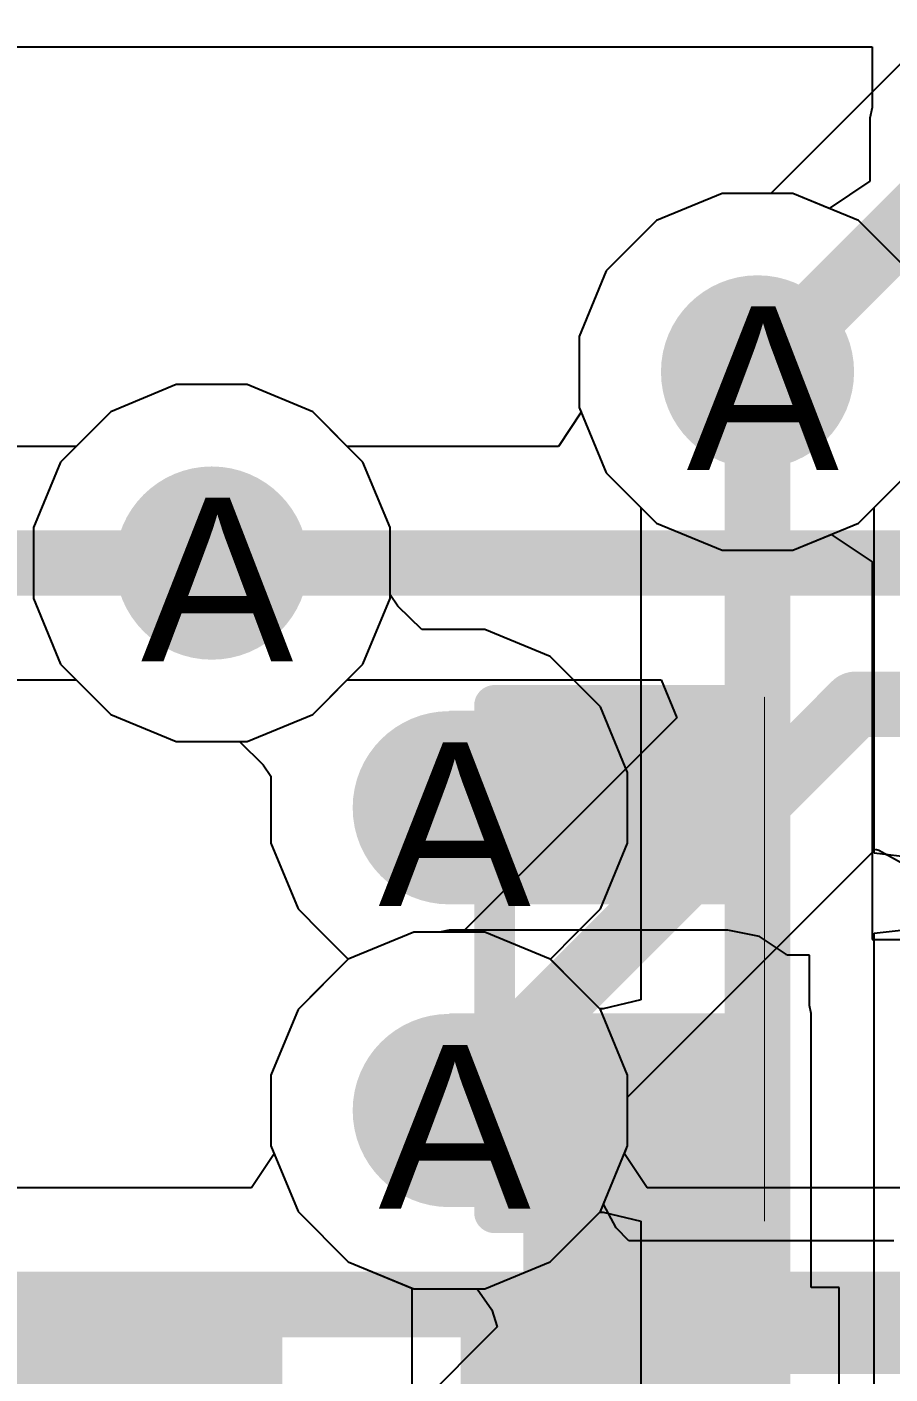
# Model space of a CAD drawing. Header units: inches. Extents: x 0 to 208, y 0 to 213.
# Drawn here: x 4.6027 to 4.7083, y 1.9925 to 2.1572 of the extents above; entities that cross this region are included whole.
import ezdxf

# ---------------------------------------------------------------- set-up
doc = ezdxf.new("R2010")
doc.units = ezdxf.units.IN
doc.header["$MEASUREMENT"] = 0
for name, color, linetype in [('Bottom Layer', 5, 'Continuous'), ('Bottom Overlay', 54, 'Continuous'), ('Bottom Paste', 16, 'Continuous'), ('Bottom Solder', 6, 'Continuous'), ('Drill Drawing', 1, 'Continuous'), ('L2_GND1', 16, 'Continuous'), ('L3_SIG1', 76, 'Continuous'), ('L4_PWR', 90, 'Continuous'), ('L5_GND2', 156, 'Continuous'), ('L6_SIG2', 130, 'Continuous'), ('L7_GND3', 216, 'Continuous'), ('Top Layer', 1, 'Continuous'), ('Via Holes', 16, 'Continuous')]:
    doc.layers.add(name, color=color, linetype=linetype)
doc.styles.add('Arial', font='', dxfattribs={"height": 0.2})
doc.styles.get('Arial').set_extended_font_data('Arial')

# ---------------------------------------------------------------- blocks, each defined once
blk = doc.blocks.new('RES_0402_B_477')
at = {"layer": 'Bottom Layer'}
for points in [[(-0.0095, 0.0125), (-0.0095, -0.0125), (-0.0275, -0.0125), (-0.0275, 0.0125)], [(0.0275, 0.0125), (0.0275, -0.0125), (0.0095, -0.0125), (0.0095, 0.0125)]]:
    blk.add_hatch(color=5, dxfattribs=at).paths.add_polyline_path(points)
at = {"layer": 'Bottom Paste'}
for points in [[(-0.0095, 0.0125), (-0.0095, -0.0125), (-0.0275, -0.0125), (-0.0275, 0.0125)], [(0.0275, 0.0125), (0.0275, -0.0125), (0.0095, -0.0125), (0.0095, 0.0125)]]:
    blk.add_hatch(color=16, dxfattribs=at).paths.add_polyline_path(points)
at = {"layer": 'Bottom Solder'}
for points in [[(-0.00734, 0.01467), (-0.00734, -0.01467), (-0.02967, -0.01467), (-0.02967, 0.01467)], [(0.02966, 0.01467), (0.02966, -0.01467), (0.00733, -0.01467), (0.00733, 0.01467)]]:
    blk.add_hatch(color=6, dxfattribs=at).paths.add_polyline_path(points)
at = {"layer": 'Bottom Overlay'}
for points in [[(-0.031, -0.016, 0.005, 0.005, 0), (-0.031, 0.016, 0.005, 0.005, 0)], [(0.031, 0.016, 0.005, 0.005, 0), (-0.031, 0.016, 0.005, 0.005, 0)], [(0.031, -0.016, 0.005, 0.005, 0), (0.031, 0.016, 0.005, 0.005, 0)], [(0.032, 0.017, 0.000127, 0.000127, 0), (-0.032, 0.017, 0.000127, 0.000127, 0)], [(0.031, -0.016, 0.005, 0.005, 0), (-0.031, -0.016, 0.005, 0.005, 0)]]:
    blk.add_lwpolyline(points, format="xyseb", dxfattribs=at)
for points in [[(-0.03225, 0.016, 0.0025, 0.0025, 1), (-0.02975, 0.016, 0.0025, 0.0025, 1)], [(-0.03225, 0.016, 0.0025, 0.0025, 1), (-0.02975, 0.016, 0.0025, 0.0025, 1)], [(0.02975, 0.016, 0.0025, 0.0025, 1), (0.03225, 0.016, 0.0025, 0.0025, 1)], [(0.02975, 0.016, 0.0025, 0.0025, 1), (0.03225, 0.016, 0.0025, 0.0025, 1)], [(-0.03203, 0.017, 0.0000635, 0.0000635, 1), (-0.03197, 0.017, 0.0000635, 0.0000635, 1)], [(0.03197, 0.017, 0.0000635, 0.0000635, 1), (0.03203, 0.017, 0.0000635, 0.0000635, 1)], [(-0.03225, -0.016, 0.0025, 0.0025, 1), (-0.02975, -0.016, 0.0025, 0.0025, 1)], [(-0.03225, -0.016, 0.0025, 0.0025, 1), (-0.02975, -0.016, 0.0025, 0.0025, 1)], [(0.02975, -0.016, 0.0025, 0.0025, 1), (0.03225, -0.016, 0.0025, 0.0025, 1)], [(0.02975, -0.016, 0.0025, 0.0025, 1), (0.03225, -0.016, 0.0025, 0.0025, 1)]]:
    blk.add_lwpolyline(points, format="xyseb", close=True, dxfattribs=at)
blk = doc.blocks.new('SOT_23_B_505')
at = {"layer": 'Bottom Layer'}
for points in [[(-0.05354, 0.05748), (-0.02126, 0.05748), (-0.02126, 0.02126), (-0.05354, 0.02126)], [(0.02126, 0.05748), (0.05354, 0.05748), (0.05354, 0.02126), (0.02126, 0.02126)], [(-0.01614, -0.02126), (0.01614, -0.02126), (0.01614, -0.05748), (-0.01614, -0.05748)]]:
    blk.add_hatch(color=5, dxfattribs=at).paths.add_polyline_path(points)
at = {"layer": 'Bottom Paste'}
for points in [[(-0.05354, 0.05748), (-0.02126, 0.05748), (-0.02126, 0.02126), (-0.05354, 0.02126)], [(0.02126, 0.05748), (0.05354, 0.05748), (0.05354, 0.02126), (0.02126, 0.02126)], [(-0.01614, -0.02126), (0.01614, -0.02126), (0.01614, -0.05748), (-0.01614, -0.05748)]]:
    blk.add_hatch(color=16, dxfattribs=at).paths.add_polyline_path(points)
at = {"layer": 'Bottom Solder'}
for points in [[(-0.05754, 0.06148), (-0.01726, 0.06148), (-0.01726, 0.01726), (-0.05754, 0.01726)], [(0.01726, 0.06148), (0.05754, 0.06148), (0.05754, 0.01726), (0.01726, 0.01726)], [(-0.02014, -0.01726), (0.02014, -0.01726), (0.02014, -0.06148), (-0.02014, -0.06148)]]:
    blk.add_hatch(color=6, dxfattribs=at).paths.add_polyline_path(points)
at = {"layer": 'Bottom Overlay'}
for points in [[(-0.066, 0.051, 0.005, 0.005, 0), (-0.061, 0.046, 0.005, 0.005, 0)], [(-0.066, 0.041, 0.005, 0.005, 0), (-0.066, 0.051, 0.005, 0.005, 0)], [(-0.066, 0.041, 0.005, 0.005, 0), (-0.061, 0.046, 0.005, 0.005, 0)], [(-0.013, 0.031, 0.005, 0.005, 0), (0.013, 0.031, 0.005, 0.005, 0)], [(-0.061, -0.032, 0.005, 0.005, 0), (-0.061, 0.023, 0.005, 0.005, 0)], [(0.061, -0.032, 0.005, 0.005, 0), (0.061, 0.023, 0.005, 0.005, 0)], [(-0.061, -0.032, 0.005, 0.005, 0), (-0.022, -0.032, 0.005, 0.005, 0)], [(0.022, -0.032, 0.005, 0.005, 0), (0.061, -0.032, 0.005, 0.005, 0)]]:
    blk.add_lwpolyline(points, format="xyseb", dxfattribs=at)
for points in [[(-0.06725, 0.051, 0.0025, 0.0025, 1), (-0.06475, 0.051, 0.0025, 0.0025, 1)], [(-0.06725, 0.051, 0.0025, 0.0025, 1), (-0.06475, 0.051, 0.0025, 0.0025, 1)], [(-0.06225, 0.046, 0.0025, 0.0025, 1), (-0.05975, 0.046, 0.0025, 0.0025, 1)], [(-0.06225, 0.046, 0.0025, 0.0025, 1), (-0.05975, 0.046, 0.0025, 0.0025, 1)], [(-0.06725, 0.041, 0.0025, 0.0025, 1), (-0.06475, 0.041, 0.0025, 0.0025, 1)], [(-0.06725, 0.041, 0.0025, 0.0025, 1), (-0.06475, 0.041, 0.0025, 0.0025, 1)], [(-0.01425, 0.031, 0.0025, 0.0025, 1), (-0.01175, 0.031, 0.0025, 0.0025, 1)], [(0.01175, 0.031, 0.0025, 0.0025, 1), (0.01425, 0.031, 0.0025, 0.0025, 1)], [(-0.06225, 0.023, 0.0025, 0.0025, 1), (-0.05975, 0.023, 0.0025, 0.0025, 1)], [(0.05975, 0.023, 0.0025, 0.0025, 1), (0.06225, 0.023, 0.0025, 0.0025, 1)], [(-0.06225, -0.032, 0.0025, 0.0025, 1), (-0.05975, -0.032, 0.0025, 0.0025, 1)], [(-0.06225, -0.032, 0.0025, 0.0025, 1), (-0.05975, -0.032, 0.0025, 0.0025, 1)], [(-0.02325, -0.032, 0.0025, 0.0025, 1), (-0.02075, -0.032, 0.0025, 0.0025, 1)], [(0.02075, -0.032, 0.0025, 0.0025, 1), (0.02325, -0.032, 0.0025, 0.0025, 1)], [(0.05975, -0.032, 0.0025, 0.0025, 1), (0.06225, -0.032, 0.0025, 0.0025, 1)], [(0.05975, -0.032, 0.0025, 0.0025, 1), (0.06225, -0.032, 0.0025, 0.0025, 1)]]:
    blk.add_lwpolyline(points, format="xyseb", close=True, dxfattribs=at)
blk = doc.blocks.new('SOT_23_B_506')
at = {"layer": 'Bottom Layer'}
for points in [[(-0.05354, 0.05748), (-0.02126, 0.05748), (-0.02126, 0.02126), (-0.05354, 0.02126)], [(0.02126, 0.05748), (0.05354, 0.05748), (0.05354, 0.02126), (0.02126, 0.02126)], [(-0.01614, -0.02126), (0.01614, -0.02126), (0.01614, -0.05748), (-0.01614, -0.05748)]]:
    blk.add_hatch(color=5, dxfattribs=at).paths.add_polyline_path(points)
at = {"layer": 'Bottom Paste'}
for points in [[(-0.05354, 0.05748), (-0.02126, 0.05748), (-0.02126, 0.02126), (-0.05354, 0.02126)], [(0.02126, 0.05748), (0.05354, 0.05748), (0.05354, 0.02126), (0.02126, 0.02126)], [(-0.01614, -0.02126), (0.01614, -0.02126), (0.01614, -0.05748), (-0.01614, -0.05748)]]:
    blk.add_hatch(color=16, dxfattribs=at).paths.add_polyline_path(points)
at = {"layer": 'Bottom Solder'}
for points in [[(-0.05754, 0.06148), (-0.01726, 0.06148), (-0.01726, 0.01726), (-0.05754, 0.01726)], [(0.01726, 0.06148), (0.05754, 0.06148), (0.05754, 0.01726), (0.01726, 0.01726)], [(-0.02014, -0.01726), (0.02014, -0.01726), (0.02014, -0.06148), (-0.02014, -0.06148)]]:
    blk.add_hatch(color=6, dxfattribs=at).paths.add_polyline_path(points)
at = {"layer": 'Bottom Overlay'}
for points in [[(-0.066, 0.051, 0.005, 0.005, 0), (-0.061, 0.046, 0.005, 0.005, 0)], [(-0.066, 0.041, 0.005, 0.005, 0), (-0.066, 0.051, 0.005, 0.005, 0)], [(-0.066, 0.041, 0.005, 0.005, 0), (-0.061, 0.046, 0.005, 0.005, 0)], [(-0.013, 0.031, 0.005, 0.005, 0), (0.013, 0.031, 0.005, 0.005, 0)], [(-0.061, -0.032, 0.005, 0.005, 0), (-0.061, 0.023, 0.005, 0.005, 0)], [(0.061, -0.032, 0.005, 0.005, 0), (0.061, 0.023, 0.005, 0.005, 0)], [(-0.061, -0.032, 0.005, 0.005, 0), (-0.022, -0.032, 0.005, 0.005, 0)], [(0.022, -0.032, 0.005, 0.005, 0), (0.061, -0.032, 0.005, 0.005, 0)]]:
    blk.add_lwpolyline(points, format="xyseb", dxfattribs=at)
for points in [[(-0.06725, 0.051, 0.0025, 0.0025, 1), (-0.06475, 0.051, 0.0025, 0.0025, 1)], [(-0.06725, 0.051, 0.0025, 0.0025, 1), (-0.06475, 0.051, 0.0025, 0.0025, 1)], [(-0.06225, 0.046, 0.0025, 0.0025, 1), (-0.05975, 0.046, 0.0025, 0.0025, 1)], [(-0.06225, 0.046, 0.0025, 0.0025, 1), (-0.05975, 0.046, 0.0025, 0.0025, 1)], [(-0.06725, 0.041, 0.0025, 0.0025, 1), (-0.06475, 0.041, 0.0025, 0.0025, 1)], [(-0.06725, 0.041, 0.0025, 0.0025, 1), (-0.06475, 0.041, 0.0025, 0.0025, 1)], [(-0.01425, 0.031, 0.0025, 0.0025, 1), (-0.01175, 0.031, 0.0025, 0.0025, 1)], [(0.01175, 0.031, 0.0025, 0.0025, 1), (0.01425, 0.031, 0.0025, 0.0025, 1)], [(-0.06225, 0.023, 0.0025, 0.0025, 1), (-0.05975, 0.023, 0.0025, 0.0025, 1)], [(0.05975, 0.023, 0.0025, 0.0025, 1), (0.06225, 0.023, 0.0025, 0.0025, 1)], [(-0.06225, -0.032, 0.0025, 0.0025, 1), (-0.05975, -0.032, 0.0025, 0.0025, 1)], [(-0.06225, -0.032, 0.0025, 0.0025, 1), (-0.05975, -0.032, 0.0025, 0.0025, 1)], [(-0.02325, -0.032, 0.0025, 0.0025, 1), (-0.02075, -0.032, 0.0025, 0.0025, 1)], [(0.02075, -0.032, 0.0025, 0.0025, 1), (0.02325, -0.032, 0.0025, 0.0025, 1)], [(0.05975, -0.032, 0.0025, 0.0025, 1), (0.06225, -0.032, 0.0025, 0.0025, 1)], [(0.05975, -0.032, 0.0025, 0.0025, 1), (0.06225, -0.032, 0.0025, 0.0025, 1)]]:
    blk.add_lwpolyline(points, format="xyseb", close=True, dxfattribs=at)

msp = doc.modelspace()

# ---------------------------------------------------------------- hatches: boundary and pattern name
at = {"layer": 'Bottom Layer'}
h = msp.add_hatch(color=5, dxfattribs=at)
edge = h.paths.add_edge_path()
edge.add_arc((4.69205, 2.115), 0.01181, 0, 360)
h = msp.add_hatch(color=5, dxfattribs=at)
edge = h.paths.add_edge_path()
edge.add_arc((4.62531, 2.09163), 0.01181, 0, 360)
h = msp.add_hatch(color=5, dxfattribs=at)
edge = h.paths.add_edge_path()
edge.add_arc((4.65435, 2.06172), 0.01181, 0, 360)
for points in [[(4.6884, 2.04991), (4.6884, 2.07357), (4.65435, 2.07357), (4.65435, 2.04991)], [(4.6884, 2.0129), (4.6884, 2.03657), (4.65435, 2.03657), (4.65435, 2.0129)], [(4.6634, 1.97497), (4.6884, 1.97497), (4.6884, 2.03372), (4.6634, 2.03372)]]:
    msp.add_hatch(color=5, dxfattribs=at).paths.add_polyline_path(points)
h = msp.add_hatch(color=5, dxfattribs=at)
edge = h.paths.add_edge_path()
edge.add_arc((4.65435, 2.02471), 0.01181, 0, 360)
at = {"layer": 'L2_GND1'}
h = msp.add_hatch(color=16, dxfattribs=at)
edge = h.paths.add_edge_path()
edge.add_arc((4.69205, 2.115), 0.01181, 0, 360)
h = msp.add_hatch(color=16, dxfattribs=at)
edge = h.paths.add_edge_path()
edge.add_arc((4.62531, 2.09163), 0.01181, 0, 360)
h = msp.add_hatch(color=16, dxfattribs=at)
edge = h.paths.add_edge_path()
edge.add_arc((4.65435, 2.06172), 0.01181, 0, 360)
h = msp.add_hatch(color=16, dxfattribs=at)
edge = h.paths.add_edge_path()
edge.add_arc((4.65435, 2.02471), 0.01181, 0, 360)
at = {"layer": 'L3_SIG1'}
h = msp.add_hatch(color=76, dxfattribs=at)
edge = h.paths.add_edge_path()
edge.add_arc((4.69205, 2.115), 0.01181, 0, 360)
h = msp.add_hatch(color=76, dxfattribs=at)
edge = h.paths.add_edge_path()
edge.add_arc((4.62531, 2.09163), 0.01181, 0, 360)
h = msp.add_hatch(color=76, dxfattribs=at)
edge = h.paths.add_edge_path()
edge.add_arc((4.65435, 2.06172), 0.01181, 0, 360)
h = msp.add_hatch(color=76, dxfattribs=at)
edge = h.paths.add_edge_path()
edge.add_arc((4.65435, 2.02471), 0.01181, 0, 360)
at = {"layer": 'L4_PWR'}
h = msp.add_hatch(color=90, dxfattribs=at)
edge = h.paths.add_edge_path()
edge.add_arc((4.69205, 2.115), 0.01181, 0, 360)
h = msp.add_hatch(color=90, dxfattribs=at)
edge = h.paths.add_edge_path()
edge.add_arc((4.62531, 2.09163), 0.01181, 0, 360)
h = msp.add_hatch(color=90, dxfattribs=at)
edge = h.paths.add_edge_path()
edge.add_arc((4.65435, 2.06172), 0.01181, 0, 360)
h = msp.add_hatch(color=90, dxfattribs=at)
edge = h.paths.add_edge_path()
edge.add_arc((4.65435, 2.02471), 0.01181, 0, 360)
at = {"layer": 'L5_GND2'}
h = msp.add_hatch(color=156, dxfattribs=at)
edge = h.paths.add_edge_path()
edge.add_arc((4.69205, 2.115), 0.01181, 0, 360)
h = msp.add_hatch(color=156, dxfattribs=at)
edge = h.paths.add_edge_path()
edge.add_arc((4.62531, 2.09163), 0.01181, 0, 360)
h = msp.add_hatch(color=156, dxfattribs=at)
edge = h.paths.add_edge_path()
edge.add_arc((4.65435, 2.06172), 0.01181, 0, 360)
h = msp.add_hatch(color=156, dxfattribs=at)
edge = h.paths.add_edge_path()
edge.add_arc((4.65435, 2.02471), 0.01181, 0, 360)
at = {"layer": 'L6_SIG2'}
h = msp.add_hatch(color=130, dxfattribs=at)
edge = h.paths.add_edge_path()
edge.add_arc((4.69205, 2.115), 0.01181, 0, 360)
h = msp.add_hatch(color=130, dxfattribs=at)
edge = h.paths.add_edge_path()
edge.add_arc((4.62531, 2.09163), 0.01181, 0, 360)
h = msp.add_hatch(color=130, dxfattribs=at)
edge = h.paths.add_edge_path()
edge.add_arc((4.65435, 2.06172), 0.01181, 0, 360)
h = msp.add_hatch(color=130, dxfattribs=at)
edge = h.paths.add_edge_path()
edge.add_arc((4.65435, 2.02471), 0.01181, 0, 360)
at = {"layer": 'L7_GND3'}
h = msp.add_hatch(color=216, dxfattribs=at)
edge = h.paths.add_edge_path()
edge.add_arc((4.69205, 2.115), 0.01181, 0, 360)
h = msp.add_hatch(color=216, dxfattribs=at)
edge = h.paths.add_edge_path()
edge.add_arc((4.62531, 2.09163), 0.01181, 0, 360)
h = msp.add_hatch(color=216, dxfattribs=at)
edge = h.paths.add_edge_path()
edge.add_arc((4.65435, 2.06172), 0.01181, 0, 360)
h = msp.add_hatch(color=216, dxfattribs=at)
edge = h.paths.add_edge_path()
edge.add_arc((4.65435, 2.02471), 0.01181, 0, 360)
at = {"layer": 'Top Layer'}
h = msp.add_hatch(color=1, dxfattribs=at)
edge = h.paths.add_edge_path()
edge.add_arc((4.69205, 2.115), 0.01181, 0, 360)
h = msp.add_hatch(color=1, dxfattribs=at)
edge = h.paths.add_edge_path()
edge.add_arc((4.62531, 2.09163), 0.01181, 0, 360)
h = msp.add_hatch(color=1, dxfattribs=at)
edge = h.paths.add_edge_path()
edge.add_arc((4.65435, 2.06172), 0.01181, 0, 360)
h = msp.add_hatch(color=1, dxfattribs=at)
edge = h.paths.add_edge_path()
edge.add_arc((4.65435, 2.02471), 0.01181, 0, 360)
at = {"layer": 'Via Holes'}
h = msp.add_hatch(color=7, dxfattribs=at)
edge = h.paths.add_edge_path()
edge.add_arc((4.69205, 2.115), 0.00591, 0, 360)
h = msp.add_hatch(color=7, dxfattribs=at)
edge = h.paths.add_edge_path()
edge.add_arc((4.62531, 2.09163), 0.00591, 0, 360)
h = msp.add_hatch(color=7, dxfattribs=at)
edge = h.paths.add_edge_path()
edge.add_arc((4.65435, 2.06172), 0.00591, 0, 360)
h = msp.add_hatch(color=7, dxfattribs=at)
edge = h.paths.add_edge_path()
edge.add_arc((4.65435, 2.02471), 0.00591, 0, 360)

# ---------------------------------------------------------------- linework, layer by layer
at = {"layer": 'Bottom Layer'}
for p, q in [((3.96657, 2.15473), (4.70606, 2.15473)), ((4.70606, 2.15473), (4.70606, 2.14731)), ((4.70606, 2.14731), (4.7058, 2.146)), ((4.7058, 2.146), (4.7058, 2.13832)), ((4.7058, 2.13832), (4.7008, 2.13498)), ((4.68771, 2.13681), (4.67969, 2.13349)), ((4.69638, 2.13681), (4.68771, 2.13681)), ((4.7008, 2.13498), (4.69638, 2.13681)), ((4.67969, 2.13349), (4.67356, 2.12736)), ((4.67356, 2.12736), (4.67023, 2.11934)), ((4.67023, 2.11934), (4.67023, 2.11066)), ((4.62097, 2.11344), (4.61296, 2.11012)), ((4.62965, 2.11344), (4.62097, 2.11344)), ((4.63767, 2.11012), (4.62965, 2.11344)), ((4.61296, 2.11012), (4.60874, 2.1059)), ((4.6438, 2.10398), (4.63767, 2.11012)), ((4.67023, 2.11066), (4.67356, 2.10265)), ((4.60874, 2.1059), (3.91157, 2.1059)), ((4.64712, 2.09597), (4.6438, 2.10398)), ((4.67356, 2.10265), (4.67969, 2.09651)), ((4.67969, 2.09651), (4.68771, 2.09319)), ((4.64712, 2.08729), (4.64712, 2.09597)), ((4.69638, 2.09319), (4.70106, 2.09513)), ((4.70106, 2.09513), (4.70606, 2.09179)), ((4.68771, 2.09319), (4.69638, 2.09319)), ((4.70606, 2.09179), (4.70606, 2.04563)), ((4.6438, 2.07927), (4.64712, 2.08729)), ((4.63767, 2.07314), (4.6438, 2.07927)), ((3.91157, 2.07735), (4.60874, 2.07735)), ((4.60874, 2.07735), (4.61296, 2.07314)), ((4.61296, 2.07314), (4.62097, 2.06982)), ((4.62965, 2.06982), (4.63767, 2.07314)), ((4.62097, 2.06982), (4.62965, 2.06982)), ((4.65002, 2.04653), (4.642, 2.0432)), ((4.65315, 2.04653), (4.65002, 2.04653)), ((4.65435, 2.04676), (4.65315, 2.04653)), ((4.6884, 2.04676), (4.65435, 2.04676)), ((4.69231, 2.04599), (4.6884, 2.04676)), ((4.69561, 2.04378), (4.69231, 2.04599)), ((4.70606, 2.04563), (4.71163, 2.04563)), ((4.69565, 2.04372), (4.69561, 2.04378)), ((4.6984, 2.04372), (4.69565, 2.04372)), ((4.6984, 2.03755), (4.6984, 2.04372)), ((4.642, 2.0432), (4.63586, 2.03707)), ((4.63586, 2.03707), (4.63254, 2.02905)), ((4.6986, 2.03657), (4.6984, 2.03755)), ((4.6986, 2.00308), (4.6986, 2.03657)), ((4.63254, 2.02905), (4.63254, 2.02038)), ((4.63254, 2.02038), (4.63586, 2.01236)), ((4.63586, 2.01236), (4.642, 2.00622)), ((4.642, 2.00622), (4.64976, 2.00301)), ((4.64976, 2.00301), (4.64976, 1.94686)), ((4.70205, 2.00308), (4.6986, 2.00308)), ((4.70205, 1.94686), (4.70205, 2.00308))]:
    msp.add_line(p, q, dxfattribs=at)
msp.add_lwpolyline([(3.895, 2.09163, 0.008, 0.008, 0), (4.62531, 2.09163, 0.008, 0.008, 0)], format="xyseb", dxfattribs=at)
msp.add_lwpolyline([(4.62331, 2.09163, 0.004, 0.004, 1), (4.62731, 2.09163, 0.004, 0.004, 1)], format="xyseb", close=True, dxfattribs=at)
at = {"layer": 'L2_GND1'}
for p, q in [((4.68771, 2.13681), (4.67969, 2.13349)), ((4.69638, 2.13681), (4.68771, 2.13681)), ((4.7044, 2.13349), (4.69638, 2.13681)), ((4.67969, 2.13349), (4.67356, 2.12736)), ((4.71054, 2.12736), (4.7044, 2.13349)), ((4.67356, 2.12736), (4.67023, 2.11934)), ((4.67023, 2.11934), (4.67023, 2.11066)), ((4.62097, 2.11344), (4.61296, 2.11012)), ((4.62965, 2.11344), (4.62097, 2.11344)), ((4.63767, 2.11012), (4.62965, 2.11344)), ((4.61296, 2.11012), (4.60682, 2.10398)), ((4.6438, 2.10398), (4.63767, 2.11012)), ((4.67023, 2.11066), (4.67356, 2.10265)), ((4.60682, 2.10398), (4.6035, 2.09597)), ((4.64712, 2.09597), (4.6438, 2.10398)), ((4.67356, 2.10265), (4.67969, 2.09651)), ((4.7044, 2.09651), (4.71054, 2.10265)), ((4.67969, 2.09651), (4.68771, 2.09319)), ((4.69638, 2.09319), (4.7044, 2.09651)), ((4.6035, 2.09597), (4.6035, 2.08729)), ((4.64712, 2.08729), (4.64712, 2.09597)), ((4.68771, 2.09319), (4.69638, 2.09319)), ((4.6035, 2.08729), (4.60682, 2.07927)), ((4.6438, 2.07927), (4.64712, 2.08729)), ((4.60682, 2.07927), (4.61296, 2.07314)), ((4.63767, 2.07314), (4.6438, 2.07927)), ((4.61296, 2.07314), (4.62097, 2.06982)), ((4.62965, 2.06982), (4.63767, 2.07314)), ((4.62097, 2.06982), (4.62965, 2.06982)), ((4.65002, 2.04653), (4.642, 2.0432)), ((4.65869, 2.04653), (4.65002, 2.04653)), ((4.66671, 2.0432), (4.65869, 2.04653)), ((4.642, 2.0432), (4.63586, 2.03707)), ((4.67284, 2.03707), (4.66671, 2.0432)), ((4.63586, 2.03707), (4.63254, 2.02905)), ((4.67616, 2.02905), (4.67284, 2.03707)), ((4.63254, 2.02905), (4.63254, 2.02038)), ((4.67616, 2.02038), (4.67616, 2.02905)), ((4.63254, 2.02038), (4.63586, 2.01236)), ((4.67284, 2.01236), (4.67616, 2.02038)), ((4.63586, 2.01236), (4.642, 2.00622)), ((4.66671, 2.00622), (4.67284, 2.01236)), ((4.642, 2.00622), (4.65002, 2.0029)), ((4.65869, 2.0029), (4.66671, 2.00622)), ((4.65002, 2.0029), (4.65869, 2.0029))]:
    msp.add_line(p, q, dxfattribs=at)
at = {"layer": 'L3_SIG1'}
for p, q in [((4.68771, 2.13681), (4.67969, 2.13349)), ((4.69638, 2.13681), (4.68771, 2.13681)), ((4.7044, 2.13349), (4.69638, 2.13681)), ((4.67969, 2.13349), (4.67356, 2.12736)), ((4.71054, 2.12736), (4.7044, 2.13349)), ((4.67356, 2.12736), (4.67023, 2.11934)), ((4.67023, 2.11934), (4.67023, 2.11066)), ((4.62097, 2.11344), (4.61296, 2.11012)), ((4.62965, 2.11344), (4.62097, 2.11344)), ((4.63767, 2.11012), (4.62965, 2.11344)), ((4.61296, 2.11012), (4.60682, 2.10398)), ((4.64188, 2.1059), (4.63767, 2.11012)), ((4.67048, 2.11006), (4.66771, 2.1059)), ((4.67023, 2.11066), (4.67048, 2.11006)), ((4.66771, 2.1059), (4.64188, 2.1059)), ((4.60682, 2.10398), (4.6035, 2.09597)), ((4.6035, 2.09597), (4.6035, 2.08729)), ((4.6035, 2.08729), (4.60682, 2.07927)), ((4.60682, 2.07927), (4.61296, 2.07314)), ((4.63767, 2.07314), (4.64188, 2.07735)), ((4.64188, 2.07735), (4.68027, 2.07735)), ((4.68027, 2.07735), (4.68219, 2.07273)), ((4.61296, 2.07314), (4.62097, 2.06982)), ((4.62965, 2.06982), (4.63767, 2.07314)), ((4.68219, 2.07273), (4.65598, 2.04653)), ((4.62097, 2.06982), (4.62965, 2.06982)), ((4.67616, 2.02634), (4.70647, 2.05665)), ((4.70647, 2.05665), (4.70689, 2.05655)), ((4.70689, 2.05655), (4.71109, 2.0542)), ((4.65002, 2.04653), (4.642, 2.0432)), ((4.65598, 2.04653), (4.65002, 2.04653)), ((4.642, 2.0432), (4.63586, 2.03707)), ((4.63586, 2.03707), (4.63254, 2.02905)), ((4.63254, 2.02905), (4.63254, 2.02038)), ((4.67616, 2.02038), (4.67616, 2.02634)), ((4.63293, 2.01943), (4.63016, 2.01527)), ((4.63254, 2.02038), (4.63293, 2.01943)), ((4.67577, 2.01943), (4.67616, 2.02038)), ((4.67855, 2.01527), (4.67577, 2.01943)), ((4.63016, 2.01527), (4.54709, 2.01527)), ((4.80076, 2.01527), (4.67855, 2.01527))]:
    msp.add_line(p, q, dxfattribs=at)
for points in [[(4.62631, 2.09163, 0.008, 0.008, 0), (4.8524, 2.09163, 0.008, 0.008, 0)], [(4.65435, 2.02471, 0.008, 0.008, 0), (4.704, 2.07436, 0.008, 0.008, 0)], [(4.704, 2.07436, 0.008, 0.008, 0), (4.85204, 2.07436, 0.008, 0.008, 0)], [(4.54117, 2.001, 0.008, 0.008, 0), (4.80667, 2.001, 0.008, 0.008, 0)]]:
    msp.add_lwpolyline(points, format="xyseb", dxfattribs=at)
for points in [[(4.62431, 2.09163, 0.004, 0.004, 1), (4.62831, 2.09163, 0.004, 0.004, 1)], [(4.702, 2.07436, 0.004, 0.004, 1), (4.706, 2.07436, 0.004, 0.004, 1)], [(4.702, 2.07436, 0.004, 0.004, 1), (4.706, 2.07436, 0.004, 0.004, 1)], [(4.65235, 2.02471, 0.004, 0.004, 1), (4.65635, 2.02471, 0.004, 0.004, 1)]]:
    msp.add_lwpolyline(points, format="xyseb", close=True, dxfattribs=at)
at = {"layer": 'L4_PWR'}
for p, q in [((4.68771, 2.13681), (4.67969, 2.13349)), ((4.69638, 2.13681), (4.68771, 2.13681)), ((4.7044, 2.13349), (4.69638, 2.13681)), ((4.67969, 2.13349), (4.67356, 2.12736)), ((4.71054, 2.12736), (4.7044, 2.13349)), ((4.67356, 2.12736), (4.67023, 2.11934)), ((4.67023, 2.11934), (4.67023, 2.11066)), ((4.62097, 2.11344), (4.61296, 2.11012)), ((4.62965, 2.11344), (4.62097, 2.11344)), ((4.63767, 2.11012), (4.62965, 2.11344)), ((4.61296, 2.11012), (4.60682, 2.10398)), ((4.6438, 2.10398), (4.63767, 2.11012)), ((4.67023, 2.11066), (4.67356, 2.10265)), ((4.60682, 2.10398), (4.6035, 2.09597)), ((4.64712, 2.09597), (4.6438, 2.10398)), ((4.67356, 2.10265), (4.67969, 2.09651)), ((4.7044, 2.09651), (4.71054, 2.10265)), ((4.67969, 2.09651), (4.68771, 2.09319)), ((4.69638, 2.09319), (4.7044, 2.09651)), ((4.6035, 2.09597), (4.6035, 2.08729)), ((4.64712, 2.08774), (4.64712, 2.09597)), ((4.68771, 2.09319), (4.69638, 2.09319)), ((4.6035, 2.08729), (4.60682, 2.07927)), ((4.64806, 2.08637), (4.64712, 2.08774)), ((4.65098, 2.08353), (4.64806, 2.08637)), ((4.65869, 2.08353), (4.65098, 2.08353)), ((4.66671, 2.08021), (4.65869, 2.08353)), ((4.67284, 2.07407), (4.66671, 2.08021)), ((4.60682, 2.07927), (4.61296, 2.07314)), ((4.67616, 2.06605), (4.67284, 2.07407)), ((4.61296, 2.07314), (4.62097, 2.06982)), ((4.62097, 2.06982), (4.62869, 2.06982)), ((4.62869, 2.06982), (4.6316, 2.06697)), ((4.6316, 2.06697), (4.63254, 2.0656)), ((4.63254, 2.0656), (4.63254, 2.05738)), ((4.67616, 2.05738), (4.67616, 2.06605)), ((4.63254, 2.05738), (4.63586, 2.04936)), ((4.67284, 2.04936), (4.67616, 2.05738)), ((4.63586, 2.04936), (4.63874, 2.04648)), ((4.66996, 2.04648), (4.67284, 2.04936)), ((4.63874, 2.04648), (4.64199, 2.04322)), ((4.66672, 2.04322), (4.66996, 2.04648)), ((4.64199, 2.04322), (4.63874, 2.03995)), ((4.66996, 2.03995), (4.66672, 2.04322)), ((4.63874, 2.03995), (4.63586, 2.03707)), ((4.67284, 2.03707), (4.66996, 2.03995)), ((4.63586, 2.03707), (4.63254, 2.02905)), ((4.67616, 2.02905), (4.67284, 2.03707)), ((4.63254, 2.02905), (4.63254, 2.02038)), ((4.67616, 2.02038), (4.67616, 2.02905)), ((4.63254, 2.02038), (4.63586, 2.01236)), ((4.67284, 2.01236), (4.67616, 2.02038)), ((4.63586, 2.01236), (4.642, 2.00622)), ((4.66671, 2.00622), (4.67284, 2.01236)), ((4.642, 2.00622), (4.65002, 2.0029)), ((4.65869, 2.0029), (4.66671, 2.00622)), ((4.65002, 2.0029), (4.65869, 2.0029))]:
    msp.add_line(p, q, dxfattribs=at)
at = {"layer": 'L5_GND2'}
for p, q in [((4.68771, 2.13681), (4.67969, 2.13349)), ((4.69638, 2.13681), (4.68771, 2.13681)), ((4.7044, 2.13349), (4.69638, 2.13681)), ((4.67969, 2.13349), (4.67356, 2.12736)), ((4.71054, 2.12736), (4.7044, 2.13349)), ((4.67356, 2.12736), (4.67023, 2.11934)), ((4.67023, 2.11934), (4.67023, 2.11066)), ((4.62097, 2.11344), (4.61296, 2.11012)), ((4.62965, 2.11344), (4.62097, 2.11344)), ((4.63767, 2.11012), (4.62965, 2.11344)), ((4.61296, 2.11012), (4.60682, 2.10398)), ((4.6438, 2.10398), (4.63767, 2.11012)), ((4.67023, 2.11066), (4.67356, 2.10265)), ((4.60682, 2.10398), (4.6035, 2.09597)), ((4.64712, 2.09597), (4.6438, 2.10398)), ((4.67356, 2.10265), (4.67969, 2.09651)), ((4.7044, 2.09651), (4.71054, 2.10265)), ((4.67969, 2.09651), (4.68771, 2.09319)), ((4.69638, 2.09319), (4.7044, 2.09651)), ((4.6035, 2.09597), (4.6035, 2.08729)), ((4.64712, 2.08729), (4.64712, 2.09597)), ((4.68771, 2.09319), (4.69638, 2.09319)), ((4.6035, 2.08729), (4.60682, 2.07927)), ((4.6438, 2.07927), (4.64712, 2.08729)), ((4.60682, 2.07927), (4.61296, 2.07314)), ((4.63767, 2.07314), (4.6438, 2.07927)), ((4.61296, 2.07314), (4.62097, 2.06982)), ((4.62965, 2.06982), (4.63767, 2.07314)), ((4.62097, 2.06982), (4.62965, 2.06982)), ((4.65002, 2.04653), (4.642, 2.0432)), ((4.65869, 2.04653), (4.65002, 2.04653)), ((4.66671, 2.0432), (4.65869, 2.04653)), ((4.642, 2.0432), (4.63586, 2.03707)), ((4.67284, 2.03707), (4.66671, 2.0432)), ((4.63586, 2.03707), (4.63254, 2.02905)), ((4.67616, 2.02905), (4.67284, 2.03707)), ((4.63254, 2.02905), (4.63254, 2.02038)), ((4.67616, 2.02038), (4.67616, 2.02905)), ((4.63254, 2.02038), (4.63586, 2.01236)), ((4.67284, 2.01236), (4.67616, 2.02038)), ((4.63586, 2.01236), (4.642, 2.00622)), ((4.66671, 2.00622), (4.67284, 2.01236)), ((4.642, 2.00622), (4.65002, 2.0029)), ((4.65869, 2.0029), (4.66671, 2.00622)), ((4.65002, 2.0029), (4.65869, 2.0029))]:
    msp.add_line(p, q, dxfattribs=at)
at = {"layer": 'L6_SIG2'}
for p, q in [((4.68771, 2.13681), (4.67969, 2.13349)), ((4.69638, 2.13681), (4.68771, 2.13681)), ((4.7044, 2.13349), (4.69638, 2.13681)), ((4.67969, 2.13349), (4.67356, 2.12736)), ((4.71054, 2.12736), (4.7044, 2.13349)), ((4.67356, 2.12736), (4.67023, 2.11934)), ((4.67023, 2.11934), (4.67023, 2.11066)), ((4.62097, 2.11344), (4.61296, 2.11012)), ((4.62965, 2.11344), (4.62097, 2.11344)), ((4.63767, 2.11012), (4.62965, 2.11344)), ((4.61296, 2.11012), (4.60682, 2.10398)), ((4.6438, 2.10398), (4.63767, 2.11012)), ((4.67023, 2.11066), (4.67356, 2.10265)), ((4.60682, 2.10398), (4.6035, 2.09597)), ((4.64712, 2.09597), (4.6438, 2.10398)), ((4.67356, 2.10265), (4.67777, 2.09843)), ((4.70632, 2.09843), (4.71054, 2.10265)), ((4.67777, 2.09843), (4.67777, 2.03824)), ((4.70632, 2.05615), (4.70632, 2.09843)), ((4.6035, 2.09597), (4.6035, 2.08729)), ((4.64712, 2.08729), (4.64712, 2.09597)), ((4.6035, 2.08729), (4.60682, 2.07927)), ((4.6438, 2.07927), (4.64712, 2.08729)), ((4.60682, 2.07927), (4.61296, 2.07314)), ((4.63767, 2.07314), (4.6438, 2.07927)), ((4.61296, 2.07314), (4.62097, 2.06982)), ((4.62965, 2.06982), (4.63767, 2.07314)), ((4.62097, 2.06982), (4.62965, 2.06982)), ((4.71109, 2.0556), (4.70632, 2.05615)), ((4.70632, 2.04638), (4.71109, 2.04693)), ((4.65002, 2.04653), (4.642, 2.0432)), ((4.65869, 2.04653), (4.65002, 2.04653)), ((4.66671, 2.0432), (4.65869, 2.04653)), ((4.70632, 1.95587), (4.70632, 2.04638)), ((4.642, 2.0432), (4.63586, 2.03707)), ((4.67277, 2.03714), (4.66671, 2.0432)), ((4.63586, 2.03707), (4.63254, 2.02905)), ((4.67319, 2.03715), (4.67277, 2.03714)), ((4.67777, 2.03824), (4.67319, 2.03715)), ((4.63254, 2.02905), (4.63254, 2.02038)), ((4.63254, 2.02038), (4.63586, 2.01236)), ((4.63586, 2.01236), (4.642, 2.00622)), ((4.66671, 2.00622), (4.67277, 2.01229)), ((4.67277, 2.01229), (4.67319, 2.01228)), ((4.67319, 2.01228), (4.67777, 2.01119)), ((4.67777, 2.01119), (4.67777, 1.94995)), ((4.642, 2.00622), (4.65002, 2.0029)), ((4.65869, 2.0029), (4.66671, 2.00622)), ((4.65002, 2.0029), (4.65869, 2.0029))]:
    msp.add_line(p, q, dxfattribs=at)
msp.add_lwpolyline([(4.69205, 1.94995, 0.008, 0.008, 0), (4.69205, 2.115, 0.008, 0.008, 0)], format="xyseb", dxfattribs=at)
msp.add_lwpolyline([(4.69005, 2.115, 0.004, 0.004, 1), (4.69405, 2.115, 0.004, 0.004, 1)], format="xyseb", close=True, dxfattribs=at)
at = {"layer": 'L7_GND3'}
for p, q in [((4.68771, 2.13681), (4.67969, 2.13349)), ((4.69638, 2.13681), (4.68771, 2.13681)), ((4.7044, 2.13349), (4.69638, 2.13681)), ((4.67969, 2.13349), (4.67356, 2.12736)), ((4.71054, 2.12736), (4.7044, 2.13349)), ((4.67356, 2.12736), (4.67023, 2.11934)), ((4.67023, 2.11934), (4.67023, 2.11066)), ((4.62097, 2.11344), (4.61296, 2.11012)), ((4.62965, 2.11344), (4.62097, 2.11344)), ((4.63767, 2.11012), (4.62965, 2.11344)), ((4.61296, 2.11012), (4.60682, 2.10398)), ((4.6438, 2.10398), (4.63767, 2.11012)), ((4.67023, 2.11066), (4.67356, 2.10265)), ((4.60682, 2.10398), (4.6035, 2.09597)), ((4.64712, 2.09597), (4.6438, 2.10398)), ((4.67356, 2.10265), (4.67969, 2.09651)), ((4.7044, 2.09651), (4.71054, 2.10265)), ((4.67969, 2.09651), (4.68771, 2.09319)), ((4.69638, 2.09319), (4.7044, 2.09651)), ((4.6035, 2.09597), (4.6035, 2.08729)), ((4.64712, 2.08729), (4.64712, 2.09597)), ((4.68771, 2.09319), (4.69638, 2.09319)), ((4.6035, 2.08729), (4.60682, 2.07927)), ((4.6438, 2.07927), (4.64712, 2.08729)), ((4.60682, 2.07927), (4.61296, 2.07314)), ((4.63767, 2.07314), (4.6438, 2.07927)), ((4.61296, 2.07314), (4.62097, 2.06982)), ((4.62965, 2.06982), (4.63767, 2.07314)), ((4.62097, 2.06982), (4.62965, 2.06982)), ((4.65002, 2.04653), (4.642, 2.0432)), ((4.65869, 2.04653), (4.65002, 2.04653)), ((4.66671, 2.0432), (4.65869, 2.04653)), ((4.642, 2.0432), (4.63586, 2.03707)), ((4.67284, 2.03707), (4.66671, 2.0432)), ((4.63586, 2.03707), (4.63254, 2.02905)), ((4.67616, 2.02905), (4.67284, 2.03707)), ((4.63254, 2.02905), (4.63254, 2.02038)), ((4.67616, 2.02038), (4.67616, 2.02905)), ((4.63254, 2.02038), (4.63586, 2.01236)), ((4.67284, 2.01236), (4.67616, 2.02038)), ((4.63586, 2.01236), (4.642, 2.00622)), ((4.66671, 2.00622), (4.67284, 2.01236)), ((4.642, 2.00622), (4.65002, 2.0029)), ((4.65869, 2.0029), (4.66671, 2.00622)), ((4.65002, 2.0029), (4.65869, 2.0029))]:
    msp.add_line(p, q, dxfattribs=at)
at = {"layer": 'Top Layer'}
for p, q in [((4.77061, 2.21375), (4.69367, 2.13681)), ((4.68771, 2.13681), (4.67969, 2.13349)), ((4.69367, 2.13681), (4.68771, 2.13681)), ((4.67969, 2.13349), (4.67356, 2.12736)), ((4.67356, 2.12736), (4.67023, 2.11934)), ((4.67023, 2.11934), (4.67023, 2.11066)), ((4.62097, 2.11344), (4.61296, 2.11012)), ((4.62965, 2.11344), (4.62097, 2.11344)), ((4.63767, 2.11012), (4.62965, 2.11344)), ((4.61296, 2.11012), (4.60682, 2.10398)), ((4.6438, 2.10398), (4.63767, 2.11012)), ((4.67023, 2.11066), (4.67356, 2.10265)), ((4.60682, 2.10398), (4.6035, 2.09597)), ((4.64712, 2.09597), (4.6438, 2.10398)), ((4.67356, 2.10265), (4.67969, 2.09651)), ((4.7044, 2.09651), (4.71054, 2.10265)), ((4.67969, 2.09651), (4.68771, 2.09319)), ((4.69638, 2.09319), (4.7044, 2.09651)), ((4.6035, 2.09597), (4.6035, 2.08729)), ((4.64712, 2.08729), (4.64712, 2.09597)), ((4.68771, 2.09319), (4.69638, 2.09319)), ((4.6035, 2.08729), (4.60682, 2.07927)), ((4.6438, 2.07927), (4.64712, 2.08729)), ((4.60682, 2.07927), (4.61296, 2.07314)), ((4.63767, 2.07314), (4.6438, 2.07927)), ((4.61296, 2.07314), (4.62097, 2.06982)), ((4.62965, 2.06982), (4.63767, 2.07314)), ((4.62097, 2.06982), (4.62965, 2.06982)), ((4.65002, 2.04653), (4.642, 2.0432)), ((4.65869, 2.04653), (4.65002, 2.04653)), ((4.66671, 2.0432), (4.65869, 2.04653)), ((4.642, 2.0432), (4.63586, 2.03707)), ((4.67284, 2.03707), (4.66671, 2.0432)), ((4.63586, 2.03707), (4.63254, 2.02905)), ((4.67616, 2.02905), (4.67284, 2.03707)), ((4.63254, 2.02905), (4.63254, 2.02038)), ((4.67616, 2.02038), (4.67616, 2.02905)), ((4.63254, 2.02038), (4.63586, 2.01236)), ((4.67322, 2.01328), (4.67616, 2.02038)), ((4.63586, 2.01236), (4.642, 2.00622)), ((4.67478, 2.01037), (4.67322, 2.01328)), ((4.67633, 2.00877), (4.67478, 2.01037)), ((4.70873, 2.00877), (4.67633, 2.00877)), ((4.642, 2.00622), (4.65002, 2.0029)), ((4.65002, 2.0029), (4.65777, 2.0029)), ((4.65777, 2.0029), (4.65954, 2.00033)), ((4.65954, 2.00033), (4.66022, 1.99828)), ((4.66022, 1.99828), (4.64498, 1.98304))]:
    msp.add_line(p, q, dxfattribs=at)
for points in [[(4.69205, 2.115, 0.008, 0.008, 0), (4.78071, 2.20366, 0.008, 0.008, 0)], [(4.65435, 1.97367, 0.006, 0.006, 0), (4.6762, 1.99552, 0.006, 0.006, 0)], [(4.6762, 1.99552, 0.006, 0.006, 0), (4.7329, 1.99552, 0.006, 0.006, 0)]]:
    msp.add_lwpolyline(points, format="xyseb", dxfattribs=at)
for points in [[(4.69005, 2.115, 0.004, 0.004, 1), (4.69405, 2.115, 0.004, 0.004, 1)], [(4.6747, 1.99552, 0.003, 0.003, 1), (4.6777, 1.99552, 0.003, 0.003, 1)], [(4.6747, 1.99552, 0.003, 0.003, 1), (4.6777, 1.99552, 0.003, 0.003, 1)]]:
    msp.add_lwpolyline(points, format="xyseb", close=True, dxfattribs=at)

# ---------------------------------------------------------------- block references
at = {"rotation": 270}
msp.add_blockref('RES_0402_B_477', (4.6759, 2.04322), dxfattribs=at)
for name, p in [('SOT_23_B_506', (4.57641, 1.9356)), ('SOT_23_B_505', (4.7133, 1.9356))]:
    msp.add_blockref(name, p)

# ---------------------------------------------------------------- texts
at = {"layer": 'Drill Drawing', "style": 'Arial'}
for p in [(4.68338, 2.103), (4.61665, 2.07963), (4.64569, 2.04972), (4.64569, 2.01272)]:
    msp.add_text('A', height=0.02, dxfattribs=at).set_placement(p)

doc.saveas('drawing.dxf')
